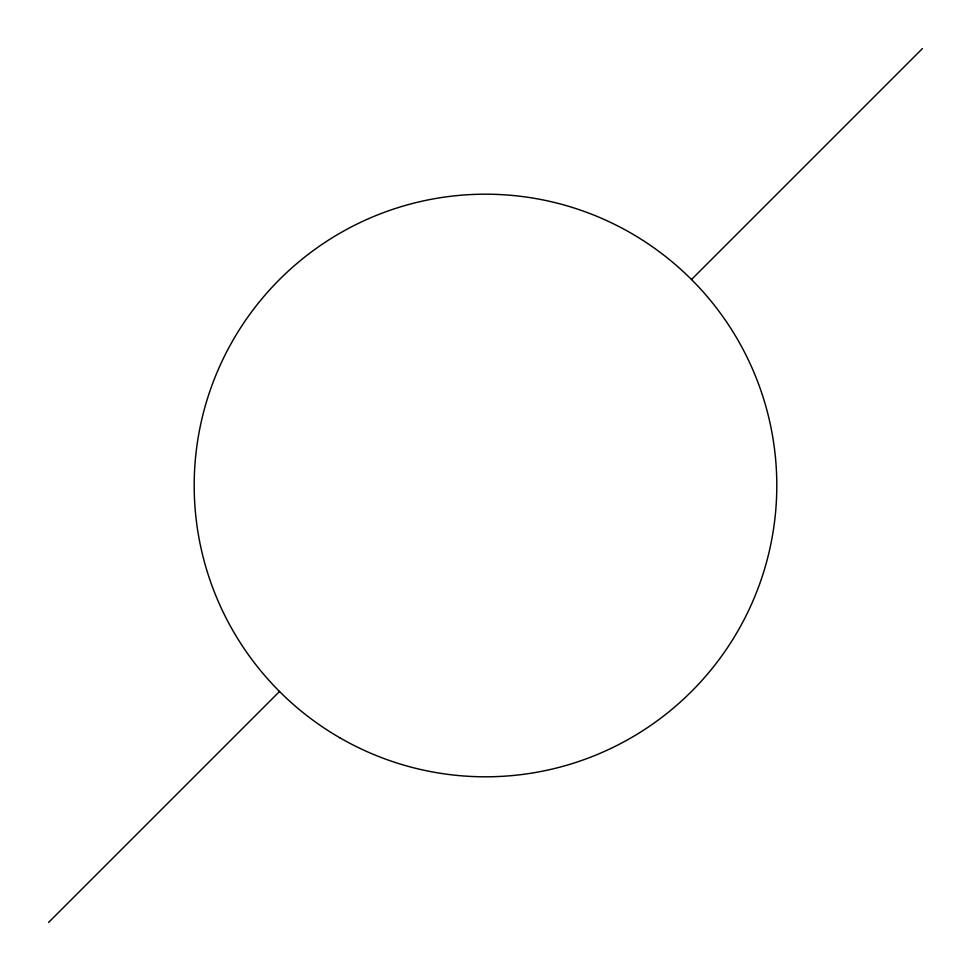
<?xml version="1.0" encoding="UTF-8"?>
<svg xmlns="http://www.w3.org/2000/svg" width="971" height="971" viewBox="0 0 971 971"><rect width="100%" height="100%" fill="white"/><g stroke="black" fill="none" stroke-linecap="round" stroke-linejoin="round"><path stroke-width="1.46" d="M48.55 922.45L279.514 691.486M691.486 279.514L922.45 48.55M339.85 737.778A291.3 291.3 0 0 0 776.8 485.5A291.3 291.3 0 0 0 339.85 233.222A291.3 291.3 0 0 0 339.85 737.778"/></g></svg>
